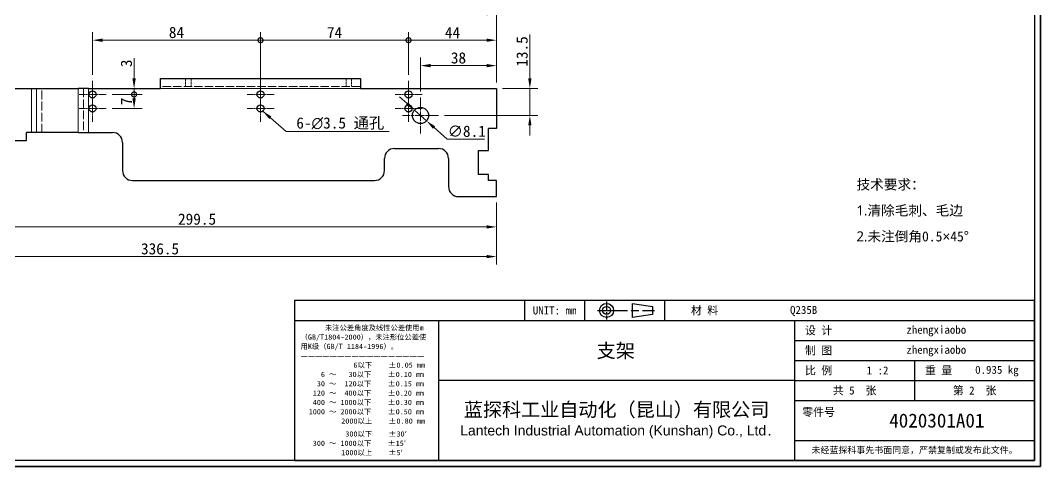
# Model space of a CAD drawing. Header units: millimetres. Extents: x 12 to 829, y 11 to 583.
# Drawn here: x 319 to 829, y 11 to 234 of the extents above; entities that cross this region are included whole.
import ezdxf
from ezdxf.enums import TextEntityAlignment as Align

# ---------------------------------------------------------------- set-up
doc = ezdxf.new("R2010")
doc.units = ezdxf.units.MM
doc.header["$LTSCALE"] = 2
doc.linetypes.add('CHAIN', pattern=[0.3543, 0.2362, -0.0295, 0.0591, -0.0295])
doc.linetypes.add('DASHED', pattern=[0.2067, 0.1654, -0.0413])
for name, color, linetype, lineweight in [('1', 7, 'Continuous', 18), ('可见 (ISO)', 7, 'Continuous', 25), ('可见窄的 (ISO)', 7, 'Continuous', 18), ('图框 (ISO)', 7, 'Continuous', 35), ('标题 (ISO)', 7, 'Continuous', 25)]:
    doc.layers.add(name, color=color, linetype=linetype, lineweight=lineweight)
for name, color, linetype, lineweight, true_color in [('中心标记 (ISO)', 1, 'CHAIN', 18, 0xff0000), ('尺寸 (ISO)', 7, 'Continuous', 18, 0x008000), ('符号 (ISO)', 7, 'Continuous', 18, 0x008000), ('隐藏 (ISO)', 5, 'DASHED', 18, 0x0000ff), ('隐藏窄的 (ISO)', 5, 'DASHED', 18, 0x0000ff)]:
    doc.layers.add(name, color=color, linetype=linetype, lineweight=lineweight, true_color=true_color)
doc.styles.add('文本样式164', font='SimSun.ttf')
doc.styles.add('文本样式165', font='SimSun.ttf')
doc.styles.add('文本样式74', font='SimSun.ttf')
doc.styles.add('最新国标', font='simfang.ttf')
doc.styles.add('注释文本 (ISO)', font='simfang.ttf')
doc.dimstyles.new('默认 (GB)', dxfattribs={"dimscale": 2, "dimtxt": 2.8, "dimasz": 2.5, "dimexe": 2, "dimexo": 1.5, "dimgap": 0.5, "dimtad": 1, "dimtoh": 1, "dimdsep": 46, "dimtxsty": '最新国标', "dimcen": 0.09, "dimdle": 10, "dimclrd": 256, "dimclre": 256, "dimclrt": 256, "dimaunit": 1, "dimadec": 3, "dimazin": 2, "dimtfac": 0.535714, "dimtmove": 0, "dimatfit": 3, "dimfxl": 0, "dimtolj": 1, "dimtzin": 0, "dimlwd": -1, "dimlwe": -1, "dimarcsym": 0})
doc.dimstyles.new('默认 (GB)$7', dxfattribs={"dimscale": 2, "dimtxt": 2.8, "dimasz": 2.5, "dimexe": 2, "dimexo": 1.5, "dimgap": 0.5, "dimtad": 1, "dimtoh": 1, "dimdsep": 46, "dimtxsty": '最新国标', "dimcen": 0.09, "dimdle": 10, "dimclrd": 256, "dimclre": 256, "dimclrt": 256, "dimaunit": 1, "dimadec": 3, "dimazin": 2, "dimtfac": 0.535714, "dimtmove": 0, "dimatfit": 3, "dimfxl": 0, "dimtolj": 1, "dimtzin": 0, "dimlwd": -1, "dimlwe": -1, "dimarcsym": 0})

# ---------------------------------------------------------------- blocks, each defined once
blk = doc.blocks.new('图框 最新国标')
at = {"layer": '图框 (ISO)'}
for p, q in [((414.5, 291.5), (414.5, 5.5)), ((414.5, 5.5), (6, 5.5))]:
    blk.add_line(p, q, dxfattribs=at)
at = {"layer": '图框 (ISO)', "color": 7, "linetype": 'Continuous', "lineweight": 25}
for p, q in [((413, 290), (413, 7)), ((413, 290), (413, 7)), ((413, 7), (6, 7)), ((413, 7), (18, 7))]:
    blk.add_line(p, q, dxfattribs=at)
at = {"layer": '图框 (ISO)', "style": '文本样式74'}
blk.add_attdef('零件代号_001', (44.32, 287.25), '', height=2.5, rotation=180, dxfattribs=at)
blk = doc.blocks.new('标题栏 最新国标')
at = {"layer": '标题 (ISO)'}
for p, q in [((381.98, -183.84), (196.98, -183.84)), ((196.98, -183.84), (196.98, -223.84)), ((254.48, -183.84), (254.48, -188.84)), ((269.48, -183.84), (269.48, -188.84)), ((281.48, -188.09), (281.48, -184.59)), ((281.48, -184.59), (286.48, -185.34)), ((286.48, -185.34), (286.48, -187.34)), ((289.48, -183.84), (289.48, -188.84)), ((381.98, -223.84), (381.98, -183.84)), ((383.48, -183.84), (383.48, -225.34)), ((286.48, -187.34), (281.48, -188.09)), ((196.98, -188.84), (381.98, -188.84)), ((232.98, -188.84), (232.98, -223.84)), ((321.98, -188.84), (321.98, -223.84)), ((321.98, -193.84), (381.98, -193.84)), ((321.98, -198.84), (381.98, -198.84)), ((351.98, -198.84), (351.98, -208.84)), ((321.98, -203.84), (232.98, -203.84)), ((321.98, -203.84), (381.98, -203.84)), ((321.98, -208.84), (381.98, -208.84)), ((321.98, -218.84), (381.98, -218.84)), ((196.98, -223.84), (381.98, -223.84)), ((383.48, -225.34), (196.98, -225.34))]:
    blk.add_line(p, q, dxfattribs=at)
at = {"layer": '标题 (ISO)', "linetype": 'CHAIN', "ltscale": 5.000333}
blk.add_line((274.98, -184.09), (274.98, -188.59), dxfattribs=at)
at = {"layer": '标题 (ISO)', "linetype": 'CHAIN', "ltscale": 15.834605}
blk.add_line((272.73, -186.34), (286.98, -186.34), dxfattribs=at)
at = {"layer": '标题 (ISO)'}
for radius in [1.75, 1]:
    blk.add_circle((274.98, -186.34), radius, dxfattribs=at)
at = {"layer": '1', "style": '文本样式164'}
for s, p in [('UNIT: mm', (261.98, -186.34)), ('材 料', (299.48, -186.34)), ('设 计', (327.98, -191.34)), ('制 图', (327.98, -196.34)), ('比 例', (327.98, -201.34)), ('重 量', (357.98, -201.34)), ('共 5  张', (336.98, -206.34)), ('第 2  张', (366.98, -206.34))]:
    blk.add_text(s, height=2, dxfattribs=at).set_placement(p, align=Align.MIDDLE_CENTER)
at = {"layer": '标题 (ISO)', "char_height": 2, "style": '注释文本 (ISO)'}
for s, insert, attachment_point, line_spacing_factor in [('{\\fSimSun|b0|i0|c134|p2;\\H0.65x;      未注公差角度及线性公差使用m\\P（GB/T1804-2000），未注形位公差使\\P用K级（GB/T 1184-1996）。\\P—————————————————\\P             6以下    ±0.05 mm\\P     6 ～   30以下    ±0.10 mm\\P    30 ～  120以下    ±0.15 mm\\P   120 ～  400以下    ±0.20 mm\\P   400 ～ 1000以下    ±0.30 mm\\P  1000 ～ 2000以下    ±0.50 mm\\P          2000以上    ±0.80 mm\\P\\H0.38462x;\\P\\H2.6x;           300以下    ±30′\\P   300 ～ 1000以下    ±15′\\P          1000以上    ±5′}', (198.48, -206.34), 4, 1.075116), ('{\\fMicrosoft YaHei|b0|i0|c134|p34;\\H1.75x;蓝探科工业自动化（昆山）有限公司\\P\\fArial|b0|i0|c0|p34;\\H0.71429x;Lantech Industrial Automation (Kunshan) Co., Ltd\\fFangSong|b0|i0|c134|p49;.\\H1.15195x; }', (277.48, -213.84), 5, 0.978695)]:
    blk.add_mtext(s, dxfattribs=dict(at, insert=insert, attachment_point=attachment_point, line_spacing_factor=line_spacing_factor))
at = {"layer": '标题 (ISO)', "attachment_point": 5, "style": '注释文本 (ISO)'}
for s, insert, char_height in [('\\fFangSong|b0|i0;零件号', (327.98, -211.84), 2), ('\\fSimSun|b0|i0;{\\H1.6000;未经蓝探科事先书面同意，严禁复制或发布此文件。}', (351.98, -221.34), 1.6)]:
    blk.add_mtext(s, dxfattribs=dict(at, insert=insert, char_height=char_height))
at = {"layer": '标题 (ISO)'}
for tag, p, height, style in [('材料_001', (320.84, -187.21), 2, '注释文本 (ISO)'), ('设计人_001', (349.92, -192.16), 2, '注释文本 (ISO)'), ('库存编号_001', (272.51, -198.15), 3.5, '文本样式165'), ('设计人_001', (349.92, -197.16), 2, '注释文本 (ISO)'), ('视图比例_001', (339.99, -202.33), 2, '注释文本 (ISO)'), ('质量\\P3;_001', (367.12, -202.16), 2, '注释文本 (ISO)'), ('零件代号_001', (345.63, -215.59), 3.5, '文本样式165')]:
    blk.add_attdef(tag, p, '', height=height, dxfattribs=dict(at, style=style))
blk = doc.blocks.new('*D35')
at = {"layer": 'Defpoints', "color": 0, "transparency": 16777216}
for p in [(556.97, 211.31), (556.97, 199.91), (518.97, 195.46)]:
    blk.add_point(p, dxfattribs=at)
at = {"layer": '尺寸 (ISO)', "color": 116, "true_color": 0x00803f, "transparency": 16777216}
for p, q in [((518.97, 198.46), (518.97, 215.31)), ((556.97, 202.91), (556.97, 215.31)), ((523.97, 211.31), (551.97, 211.31))]:
    blk.add_line(p, q, dxfattribs=at)
for points in [[(523.97, 212.15), (523.97, 210.48), (518.97, 211.31)], [(551.97, 212.15), (551.97, 210.48), (556.97, 211.31)]]:
    blk.add_solid(points, dxfattribs=at)
at = {"layer": '尺寸 (ISO)', "transparency": 16777216, "insert": (537.95, 215.15), "char_height": 5.6, "attachment_point": 5, "style": '最新国标'}
blk.add_mtext('\\A1;38', dxfattribs=at)
blk = doc.blocks.new('_DotSmall')
at = {"color": 0, "linetype": 'ByBlock', "const_width": 0.5}
blk.add_lwpolyline([(-0.0625, 0, 1), (0.0625, 0, 1)], format="xyb", close=True, dxfattribs=at)
blk = doc.blocks.new('*D36')
at = {"layer": 'Defpoints', "color": 0, "transparency": 16777216}
for p in [(438.97, 224.03), (354.97, 203.66), (438.97, 196.91)]:
    blk.add_point(p, dxfattribs=at)
at = {"layer": '尺寸 (ISO)', "color": 116, "true_color": 0x00803f, "transparency": 16777216}
for p, q in [((354.97, 206.66), (354.97, 228.03)), ((438.97, 199.91), (438.97, 228.03)), ((359.97, 224.03), (438.97, 224.03))]:
    blk.add_line(p, q, dxfattribs=at)
blk.add_solid([(359.97, 224.86), (359.97, 223.19), (354.97, 224.03)], dxfattribs=at)
at = {"layer": '尺寸 (ISO)', "color": 116, "true_color": 0x00803f, "transparency": 16777216, "xscale": 5, "yscale": 5, "zscale": 5}
blk.add_blockref('_DotSmall', (438.97, 224.03), dxfattribs=at)
at = {"layer": '尺寸 (ISO)', "transparency": 16777216, "insert": (396.95, 227.86), "char_height": 5.6, "attachment_point": 5, "style": '最新国标'}
blk.add_mtext('\\A1;84', dxfattribs=at)
blk = doc.blocks.new('*D37')
at = {"layer": 'Defpoints', "color": 0, "transparency": 16777216}
for p in [(556.97, 224.03), (512.97, 203.66), (556.97, 199.91)]:
    blk.add_point(p, dxfattribs=at)
at = {"layer": '尺寸 (ISO)', "color": 116, "true_color": 0x00803f, "transparency": 16777216}
for p, q in [((512.97, 206.66), (512.97, 228.03)), ((556.97, 202.91), (556.97, 228.03)), ((512.97, 224.03), (551.97, 224.03))]:
    blk.add_line(p, q, dxfattribs=at)
blk.add_solid([(551.97, 224.86), (551.97, 223.19), (556.97, 224.03)], dxfattribs=at)
at = {"layer": '尺寸 (ISO)', "color": 116, "true_color": 0x00803f, "transparency": 16777216, "xscale": 5, "yscale": 5, "zscale": 5, "rotation": 180}
blk.add_blockref('_DotSmall', (512.97, 224.03), dxfattribs=at)
at = {"layer": '尺寸 (ISO)', "transparency": 16777216, "insert": (534.99, 227.83), "char_height": 5.6, "attachment_point": 5, "style": '最新国标'}
blk.add_mtext('\\A1;44', dxfattribs=at)
blk = doc.blocks.new('*D38')
at = {"layer": 'Defpoints', "color": 0, "transparency": 16777216}
for p in [(512.97, 224.03), (512.97, 203.66), (438.97, 196.91)]:
    blk.add_point(p, dxfattribs=at)
at = {"layer": '尺寸 (ISO)', "color": 116, "true_color": 0x00803f, "transparency": 16777216}
for p, q in [((438.97, 199.91), (438.97, 228.03)), ((512.97, 206.66), (512.97, 228.03)), ((438.97, 224.03), (512.97, 224.03))]:
    blk.add_line(p, q, dxfattribs=at)
at = {"layer": '尺寸 (ISO)', "color": 116, "true_color": 0x00803f, "transparency": 16777216, "xscale": 5, "yscale": 5, "zscale": 5, "rotation": 180}
blk.add_blockref('_DotSmall', (438.97, 224.03), dxfattribs=at)
at = {"layer": '尺寸 (ISO)', "color": 116, "true_color": 0x00803f, "transparency": 16777216, "xscale": 5, "yscale": 5, "zscale": 5}
blk.add_blockref('_DotSmall', (512.97, 224.03), dxfattribs=at)
at = {"layer": '尺寸 (ISO)', "transparency": 16777216, "insert": (475.99, 227.86), "char_height": 5.6, "attachment_point": 5, "style": '最新国标'}
blk.add_mtext('\\A1;74', dxfattribs=at)
blk = doc.blocks.new('*D40')
at = {"layer": 'Defpoints', "color": 0, "transparency": 16777216}
for p in [(257.47, 148.68), (556.97, 145.91), (556.97, 130.74)]:
    blk.add_point(p, dxfattribs=at)
at = {"layer": '尺寸 (ISO)', "color": 116, "true_color": 0x00803f, "transparency": 16777216}
for p, q in [((257.47, 145.68), (257.47, 126.74)), ((556.97, 142.91), (556.97, 126.74)), ((257.47, 130.74), (551.97, 130.74))]:
    blk.add_line(p, q, dxfattribs=at)
blk.add_solid([(551.97, 131.58), (551.97, 129.91), (556.97, 130.74)], dxfattribs=at)
at = {"layer": '尺寸 (ISO)', "color": 116, "true_color": 0x00803f, "transparency": 16777216, "xscale": 5, "yscale": 5, "zscale": 5, "rotation": 180}
blk.add_blockref('_DotSmall', (257.47, 130.74), dxfattribs=at)
at = {"layer": '尺寸 (ISO)', "transparency": 16777216, "insert": (407.24, 134.59), "char_height": 5.6, "attachment_point": 5, "style": '最新国标'}
blk.add_mtext('\\A1;299.5', dxfattribs=at)
blk = doc.blocks.new('*D41')
at = {"layer": 'Defpoints', "color": 0, "transparency": 16777216}
for p in [(220.47, 144.91), (556.97, 145.91), (220.47, 115.92)]:
    blk.add_point(p, dxfattribs=at)
at = {"layer": '尺寸 (ISO)', "color": 116, "true_color": 0x00803f, "transparency": 16777216}
for p, q in [((556.97, 142.91), (556.97, 111.92)), ((220.47, 141.91), (220.47, 111.92)), ((551.97, 115.92), (225.47, 115.92))]:
    blk.add_line(p, q, dxfattribs=at)
for points in [[(225.47, 116.75), (225.47, 115.09), (220.47, 115.92)], [(551.97, 116.75), (551.97, 115.09), (556.97, 115.92)]]:
    blk.add_solid(points, dxfattribs=at)
at = {"layer": '尺寸 (ISO)', "transparency": 16777216, "insert": (388.72, 119.77), "char_height": 5.6, "attachment_point": 5, "style": '最新国标'}
blk.add_mtext('\\A1;336.5', dxfattribs=at)
blk = doc.blocks.new('*D44')
at = {"layer": 'Defpoints', "color": 0, "transparency": 16777216}
for p in [(556.97, 199.91), (528.02, 186.41), (573.63, 186.41)]:
    blk.add_point(p, dxfattribs=at)
at = {"layer": '尺寸 (ISO)', "color": 116, "true_color": 0x00803f, "transparency": 16777216}
for p, q in [((573.63, 204.91), (573.63, 226.86)), ((559.97, 199.91), (577.63, 199.91)), ((573.63, 186.41), (573.63, 199.91)), ((531.02, 186.41), (577.63, 186.41)), ((573.63, 181.41), (573.63, 176.41))]:
    blk.add_line(p, q, dxfattribs=at)
for points in [[(572.8, 204.91), (574.46, 204.91), (573.63, 199.91)], [(572.8, 181.41), (574.46, 181.41), (573.63, 186.41)]]:
    blk.add_solid(points, dxfattribs=at)
at = {"layer": '尺寸 (ISO)', "transparency": 16777216, "insert": (569.78, 218.38), "char_height": 5.6, "attachment_point": 5, "rotation": 90, "style": '最新国标'}
blk.add_mtext('\\A1;13.5', dxfattribs=at)
blk = doc.blocks.new('*D45')
at = {"layer": 'Defpoints', "color": 0, "transparency": 16777216}
for p in [(361.72, 196.91), (375.76, 196.91), (361.72, 189.91)]:
    blk.add_point(p, dxfattribs=at)
at = {"layer": '尺寸 (ISO)', "color": 116, "true_color": 0x00803f, "transparency": 16777216}
for p, q in [((364.72, 196.91), (379.76, 196.91)), ((375.76, 194.91), (375.76, 196.91)), ((364.72, 189.91), (379.76, 189.91))]:
    blk.add_line(p, q, dxfattribs=at)
blk.add_solid([(374.92, 194.91), (376.59, 194.91), (375.76, 189.91)], dxfattribs=at)
at = {"layer": '尺寸 (ISO)', "color": 116, "true_color": 0x00803f, "transparency": 16777216, "xscale": 5, "yscale": 5, "zscale": 5, "rotation": 90}
blk.add_blockref('_DotSmall', (375.76, 196.91), dxfattribs=at)
at = {"layer": '尺寸 (ISO)', "transparency": 16777216, "insert": (371.92, 193.41), "char_height": 5.6, "attachment_point": 5, "rotation": 90, "style": '最新国标'}
blk.add_mtext('\\A1;7', dxfattribs=at)
blk = doc.blocks.new('*D46')
at = {"layer": 'Defpoints', "color": 0, "transparency": 16777216}
for p in [(375.76, 199.91), (388.97, 199.91), (361.72, 196.91)]:
    blk.add_point(p, dxfattribs=at)
at = {"layer": '尺寸 (ISO)', "color": 116, "true_color": 0x00803f, "transparency": 16777216}
for p, q in [((375.76, 204.91), (375.76, 215.02)), ((375.76, 196.91), (375.76, 199.91)), ((364.72, 196.91), (379.76, 196.91)), ((375.76, 196.91), (375.76, 191.91))]:
    blk.add_line(p, q, dxfattribs=at)
blk.add_solid([(374.92, 204.91), (376.59, 204.91), (375.76, 199.91)], dxfattribs=at)
at = {"layer": '尺寸 (ISO)', "color": 116, "true_color": 0x00803f, "transparency": 16777216, "xscale": 5, "yscale": 5, "zscale": 5, "rotation": 90}
blk.add_blockref('_DotSmall', (375.76, 196.91), dxfattribs=at)
at = {"layer": '尺寸 (ISO)', "transparency": 16777216, "insert": (371.92, 212.46), "char_height": 5.6, "attachment_point": 5, "rotation": 90, "style": '最新国标'}
blk.add_mtext('\\A1;3', dxfattribs=at)
blk = doc.blocks.new('*D47')
at = {"layer": 'Defpoints', "color": 0, "transparency": 16777216}
for p in [(515.95, 189.11), (521.99, 183.71)]:
    blk.add_point(p, dxfattribs=at)
at = {"layer": '尺寸 (ISO)', "color": 116, "true_color": 0x00803f, "transparency": 16777216}
for p, q in [((512.22, 192.44), (508.5, 195.78)), ((515.95, 189.11), (521.99, 183.71)), ((525.72, 180.38), (532.28, 174.51)), ((532.28, 174.51), (550.91, 174.51))]:
    blk.add_line(p, q, dxfattribs=at)
for points in [[(512.78, 193.06), (511.67, 191.82), (515.95, 189.11)], [(526.27, 181), (525.16, 179.76), (521.99, 183.71)]]:
    blk.add_solid(points, dxfattribs=at)
at = {"layer": '尺寸 (ISO)', "transparency": 16777216, "insert": (542.09, 178.5), "char_height": 5.6, "attachment_point": 5, "style": '最新国标'}
blk.add_mtext('\\A1;∅8.1', dxfattribs=at)
blk = doc.blocks.new('*D61')
at = {"layer": 'Defpoints', "color": 0, "transparency": 16777216}
for p in [(556.97, 237.27), (556.97, 199.91), (259.97, 177.91)]:
    blk.add_point(p, dxfattribs=at)
at = {"layer": '尺寸 (ISO)', "color": 116, "true_color": 0x00803f, "transparency": 16777216}
for p, q in [((259.97, 180.91), (259.97, 241.27)), ((556.97, 202.91), (556.97, 241.27)), ((259.97, 237.27), (551.97, 237.27))]:
    blk.add_line(p, q, dxfattribs=at)
blk.add_solid([(551.97, 238.11), (551.97, 236.44), (556.97, 237.27)], dxfattribs=at)
at = {"layer": '尺寸 (ISO)', "color": 116, "true_color": 0x00803f, "transparency": 16777216, "xscale": 5, "yscale": 5, "zscale": 5, "rotation": 180}
blk.add_blockref('_DotSmall', (259.97, 237.27), dxfattribs=at)
at = {"layer": '尺寸 (ISO)', "transparency": 16777216, "insert": (408.47, 241.1), "char_height": 5.6, "attachment_point": 5, "style": '最新国标'}
blk.add_mtext('\\A1;297', dxfattribs=at)

msp = doc.modelspace()

# ---------------------------------------------------------------- linework, layer by layer
at = {"layer": '中心标记 (ISO)', "ltscale": 7.50055}
for p, q in [((354.9697, 203.6614), (354.9697, 190.1614)), ((438.9697, 203.6614), (438.9697, 190.1614)), ((512.9697, 203.6614), (512.9697, 190.1614)), ((361.7197, 196.9114), (348.2197, 196.9114)), ((354.9697, 196.6614), (354.9697, 183.1614)), ((445.7197, 196.9114), (432.2197, 196.9114)), ((438.9697, 196.6614), (438.9697, 183.1614)), ((519.7197, 196.9114), (506.2197, 196.9114)), ((512.9697, 196.6614), (512.9697, 183.1614)), ((361.7197, 189.9114), (348.2197, 189.9114)), ((445.7197, 189.9114), (432.2197, 189.9114)), ((519.7197, 189.9114), (506.2197, 189.9114))]:
    msp.add_line(p, q, dxfattribs=at)
at = {"layer": '中心标记 (ISO)', "ltscale": 10.056327}
for p, q in [((518.9697, 195.4614), (518.9697, 177.3614)), ((528.0197, 186.4114), (509.9197, 186.4114))]:
    msp.add_line(p, q, dxfattribs=at)
at = {"layer": '可见 (ISO)'}
for p, q in [((388.9697, 199.9114), (388.9697, 204.9114)), ((388.9697, 204.9114), (488.9697, 204.9114)), ((488.9697, 204.9114), (488.9697, 199.9114)), ((212.9697, 199.9114), (324.4378, 199.9114)), ((324.4378, 199.9114), (327.009, 199.9114)), ((327.009, 199.9114), (347.8274, 199.9114)), ((352.9697, 199.9114), (347.8274, 199.9114)), ((352.9697, 199.9114), (388.9697, 199.9114)), ((488.9697, 199.9114), (556.9697, 199.9114)), ((556.9697, 199.9114), (556.9697, 179.9114)), ((556.9697, 179.9114), (552.9697, 179.9114)), ((552.9697, 168.9114), (552.9697, 179.9114)), ((259.9697, 173.9114), (321.9697, 173.9114)), ((324.4378, 177.9114), (321.9697, 177.9114)), ((321.9697, 173.9114), (321.9697, 177.9114)), ((327.009, 177.9114), (324.4378, 177.9114)), ((347.8274, 177.9114), (327.009, 177.9114)), ((347.8274, 177.9114), (352.9697, 177.9114)), ((352.9697, 177.9114), (364.9697, 177.9114)), ((369.9697, 172.9114), (369.9697, 158.9114)), ((505.9697, 169.9114), (527.9697, 169.9114)), ((547.9697, 168.9114), (552.9697, 168.9114)), ((547.9697, 156.9114), (547.9697, 168.9114)), ((500.9697, 158.9114), (500.9697, 164.9114)), ((532.9697, 164.9114), (532.9697, 150.9114)), ((374.9697, 153.9114), (495.9697, 153.9114)), ((552.9697, 156.9114), (547.9697, 156.9114)), ((552.9697, 153.9114), (552.9697, 156.9114)), ((556.9697, 153.9114), (552.9697, 153.9114)), ((556.9697, 145.9114), (556.9697, 153.9114)), ((537.9697, 145.9114), (556.9697, 145.9114))]:
    msp.add_line(p, q, dxfattribs=at)
for centre, radius in [((354.9697, 196.9114), 1.75), ((438.9697, 196.9114), 1.75), ((512.9697, 196.9114), 1.75), ((354.9697, 189.9114), 1.75), ((438.9697, 189.9114), 1.75), ((512.9697, 189.9114), 1.75), ((518.9697, 186.4114), 4.05)]:
    msp.add_circle(centre, radius, dxfattribs=at)
for centre, start, end in [((364.9697, 172.9114), 0, 90), ((505.9697, 164.9114), 90, 180), ((527.9697, 164.9114), 0, 90), ((374.9697, 158.9114), 180, 270), ((495.9697, 158.9114), 270, 0), ((537.9697, 150.9114), 180, 270)]:
    msp.add_arc(centre, 5, start, end, dxfattribs=at)
at = {"layer": '可见窄的 (ISO)'}
for p, q in [((324.4378, 177.9114), (324.4378, 199.9114)), ((327.009, 199.9114), (327.009, 177.9114)), ((347.8274, 177.9114), (347.8274, 199.9114)), ((352.9697, 177.9114), (352.9697, 199.9114)), ((388.9697, 199.9114), (488.9697, 199.9114))]:
    msp.add_line(p, q, dxfattribs=at)
at = {"layer": '隐藏 (ISO)', "ltscale": 3.809293}
for p, q in [((401.4697, 204.9114), (401.4697, 200.9114)), ((484.4697, 204.9114), (484.4697, 200.9114))]:
    msp.add_line(p, q, dxfattribs=at)
at = {"layer": '隐藏 (ISO)', "ltscale": 12.731393}
msp.add_line((488.9697, 200.9114), (388.9697, 200.9114), dxfattribs=at)
at = {"layer": '隐藏窄的 (ISO)', "ltscale": 3.809293}
for p, q in [((404.2197, 204.9114), (404.2197, 200.9114)), ((481.7197, 204.9114), (481.7197, 200.9114))]:
    msp.add_line(p, q, dxfattribs=at)
at = {"layer": '隐藏窄的 (ISO)', "ltscale": 13.304306}
for p, q in [((329.5801, 177.9114), (329.5801, 199.9114)), ((350.3985, 199.9114), (350.3985, 177.9114))]:
    msp.add_line(p, q, dxfattribs=at)

# ---------------------------------------------------------------- block references
at = {"xscale": 2, "yscale": 2, "zscale": 2}
msp.add_blockref('图框 最新国标', (0, 0), dxfattribs=at)
ref = msp.add_blockref('标题栏 最新国标', (62.0349, 461.6886), dxfattribs=dict(xscale=2, yscale=2, zscale=2))
ref.add_attrib('零件代号_001', '4020301A01', (753.3045, 30.5), dxfattribs={"layer": '标题 (ISO)', "height": 7, "style": '文本样式165'})
ref.add_attrib('库存编号_001', '支架', (607.0475, 65.3827), dxfattribs={"layer": '标题 (ISO)', "height": 7, "style": '文本样式165'})
ref.add_attrib('质量\\P3;_001', '0.935 kg', (796.2743, 57.3657), dxfattribs={"layer": '标题 (ISO)', "height": 4, "style": '注释文本 (ISO)'})
ref.add_attrib('视图比例_001', '1 :2', (742.0229, 57.0343), dxfattribs={"layer": '标题 (ISO)', "height": 4, "style": '注释文本 (ISO)'})
ref.add_attrib('设计人_001', 'zhengxiaobo', (761.8743, 77.3657), dxfattribs={"layer": '标题 (ISO)', "height": 4, "style": '注释文本 (ISO)'})
ref.add_attrib('设计人_001', 'zhengxiaobo', (761.8743, 67.3657), dxfattribs={"layer": '标题 (ISO)', "height": 4, "style": '注释文本 (ISO)'})
ref.add_attrib('材料_001', 'Q235B', (703.72, 87.2629), dxfattribs={"layer": '标题 (ISO)', "height": 4, "style": '注释文本 (ISO)'})

# ---------------------------------------------------------------- texts
at = {"layer": '符号 (ISO)'}
for s, insert, char_height, width, attachment_point, line_spacing_factor, style in [('6-\\fAIGDT|b0|i0;{\\H5.6000;n}\\fFangSong|b0|i0;{\\H5.6000;3.5 通孔}', (456.8696, 179.2656), 5.6, 48.675743, 7, 0.49, '最新国标'), ('\\f仿宋_GB2312|b0|i0;{\\H5.0000;技术要求：\\P}\\fSegoe UI|b0|i0;{\\H5.0000;1.}\\f仿宋_GB2312|b0|i0;{\\H5.0000;清除毛刺、毛边\\P}\\fSegoe UI|b0|i0;{\\H5.0000;2.}\\f仿宋_GB2312|b0|i0;{\\H5.0000;未注倒角}\\fSimSun|b0|i0;{\\H5.0000;0.5}\\f??|b0|i0;{\\H5.0000;×}\\f仿宋_GB2312|b0|i0;{\\H5.0000;45}\\fSimSun|b0|i0;{\\H5.0000;°}', (736.9608, 138.6687), 5, 69.692956, 4, 1.556318, '注释文本 (ISO)')]:
    msp.add_mtext(s, dxfattribs=dict(at, insert=insert, char_height=char_height, width=width, attachment_point=attachment_point, line_spacing_factor=line_spacing_factor, style=style))

# ---------------------------------------------------------------- dimensions: what is measured, and where the dimension line sits
at = {"layer": '尺寸 (ISO)', "color": 116, "true_color": 0x00803f}
for base, p1, p2, angle, override, picture, middle in [((556.9697, 237.2724), (259.9697, 177.9114), (556.9697, 199.9114), 180, {"dimgap": 0.5, "dimtoh": 0, "dimdec": 2, "dimblk1": 'DotSmall', "dimsah": 1, "dimdle": 0, "dimtol": 0, "dimlim": 0, "dimtp": 0, "dimtm": 0, "dimtdec": 2, "dimtofl": 0, "dimatfit": 1}, '*D61', (408.4697, 237.2724)), ((438.9697, 224.0272), (354.9697, 203.6614), (438.9697, 196.9114), 180, {"dimgap": 0.5, "dimtoh": 0, "dimdec": 2, "dimblk2": 'DotSmall', "dimsah": 1, "dimdle": 0, "dimtol": 0, "dimlim": 0, "dimtp": 0, "dimtm": 0, "dimtdec": 2, "dimtofl": 0, "dimatfit": 1}, '*D36', (396.9497, 224.0272)), ((512.9697, 224.0272), (438.9697, 196.9114), (512.9697, 203.6614), 180, {"dimgap": 0.5, "dimtoh": 0, "dimdec": 2, "dimblk1": 'DotSmall', "dimblk2": 'DotSmall', "dimsah": 1, "dimdle": 0, "dimtol": 0, "dimlim": 0, "dimtp": 0, "dimtm": 0, "dimtdec": 2, "dimtofl": 0, "dimatfit": 1}, '*D38', (475.9897, 224.0272)), ((556.9697, 224.0272), (512.9697, 203.6614), (556.9697, 199.9114), 180, {"dimgap": 0.5, "dimtoh": 0, "dimdec": 2, "dimblk1": 'DotSmall', "dimsah": 1, "dimdle": 0, "dimtol": 0, "dimlim": 0, "dimtp": 0, "dimtm": 0, "dimtdec": 2, "dimtofl": 0, "dimatfit": 1}, '*D37', (534.9897, 224.0272)), ((573.6289, 186.4114), (556.9697, 199.9114), (528.0197, 186.4114), 270, {"dimgap": 0.5, "dimtoh": 0, "dimdec": 2, "dimtol": 0, "dimlim": 0, "dimtp": 0, "dimtm": 0, "dimtdec": 2, "dimtofl": 1, "dimatfit": 1}, '*D44', (573.6289, 218.3834)), ((375.7554, 199.9114), (361.7197, 196.9114), (388.9697, 199.9114), 90, {"dimgap": 0.5, "dimtoh": 0, "dimdec": 2, "dimblk1": 'DotSmall', "dimsah": 1, "dimdle": 0, "dimse2": 1, "dimtol": 0, "dimlim": 0, "dimtp": 0, "dimtm": 0, "dimtdec": 2, "dimtofl": 1, "dimatfit": 1}, '*D46', (375.7554, 212.4634)), ((556.9697, 211.3142), (518.9697, 195.4614), (556.9697, 199.9114), 180, {"dimgap": 0.5, "dimtoh": 0, "dimdec": 2, "dimtol": 0, "dimlim": 0, "dimtp": 0, "dimtm": 0, "dimtdec": 2, "dimtofl": 0, "dimatfit": 1}, '*D35', (537.9497, 211.3142)), ((375.7554, 196.9114), (361.7197, 189.9114), (361.7197, 196.9114), 90, {"dimgap": 0.5, "dimtoh": 0, "dimdec": 2, "dimblk2": 'DotSmall', "dimsah": 1, "dimdle": 0, "dimtol": 0, "dimlim": 0, "dimtp": 0, "dimtm": 0, "dimtdec": 2, "dimtofl": 1, "dimatfit": 1}, '*D45', (375.7554, 193.4114)), ((556.9697, 130.7427), (257.4697, 148.6819), (556.9697, 145.9114), 180, {"dimgap": 0.5, "dimtoh": 0, "dimdec": 2, "dimblk1": 'DotSmall', "dimsah": 1, "dimdle": 0, "dimtol": 0, "dimlim": 0, "dimtp": 0, "dimtm": 0, "dimtdec": 2, "dimtofl": 0, "dimatfit": 1}, '*D40', (407.2397, 130.7427)), ((220.4697, 115.9213), (556.9697, 145.9114), (220.4697, 144.9114), 180, {"dimgap": 0.5, "dimtoh": 0, "dimdec": 2, "dimtol": 0, "dimlim": 0, "dimtp": 0, "dimtm": 0, "dimtdec": 2, "dimtofl": 0, "dimatfit": 1}, '*D41', (388.7197, 115.9213))]:
    dim = msp.add_linear_dim(base=base, p1=p1, p2=p2, angle=angle, dimstyle='默认 (GB)', override=override, dxfattribs=at)
    dim.commit()
    dim.dimension.update_dxf_attribs({"geometry": picture, "text_midpoint": middle, "dimtype": 160})
dim = msp.add_diameter_dim_2p(p1=(515.9505, 189.1109), p2=(521.9888, 183.7119), dimstyle='默认 (GB)', override={"dimgap": 0.5, "dimtih": 1, "dimdec": 2, "dimlfac": 1, "dimtol": 0, "dimlim": 0, "dimtp": 0, "dimtm": 0, "dimtdec": 2, "dimatfit": 2}, dxfattribs=at)
dim.commit()
dim.dimension.update_dxf_attribs({"geometry": '*D47', "text_midpoint": (542.0936, 174.5123), "dimtype": 163})

# ---------------------------------------------------------------- leaders
at = {"layer": '符号 (ISO)', "annotation_type": 0, "has_hookline": 1, "hookline_direction": 0, "text_width": 46.4499}
msp.add_leader([(440.0948, 188.5711), (451.8696, 178.3323), (456.8696, 178.3323)], dimstyle='默认 (GB)$7', override={"dimgap": 0, "dimtad": 1}, dxfattribs=at)

doc.saveas('drawing.dxf')
